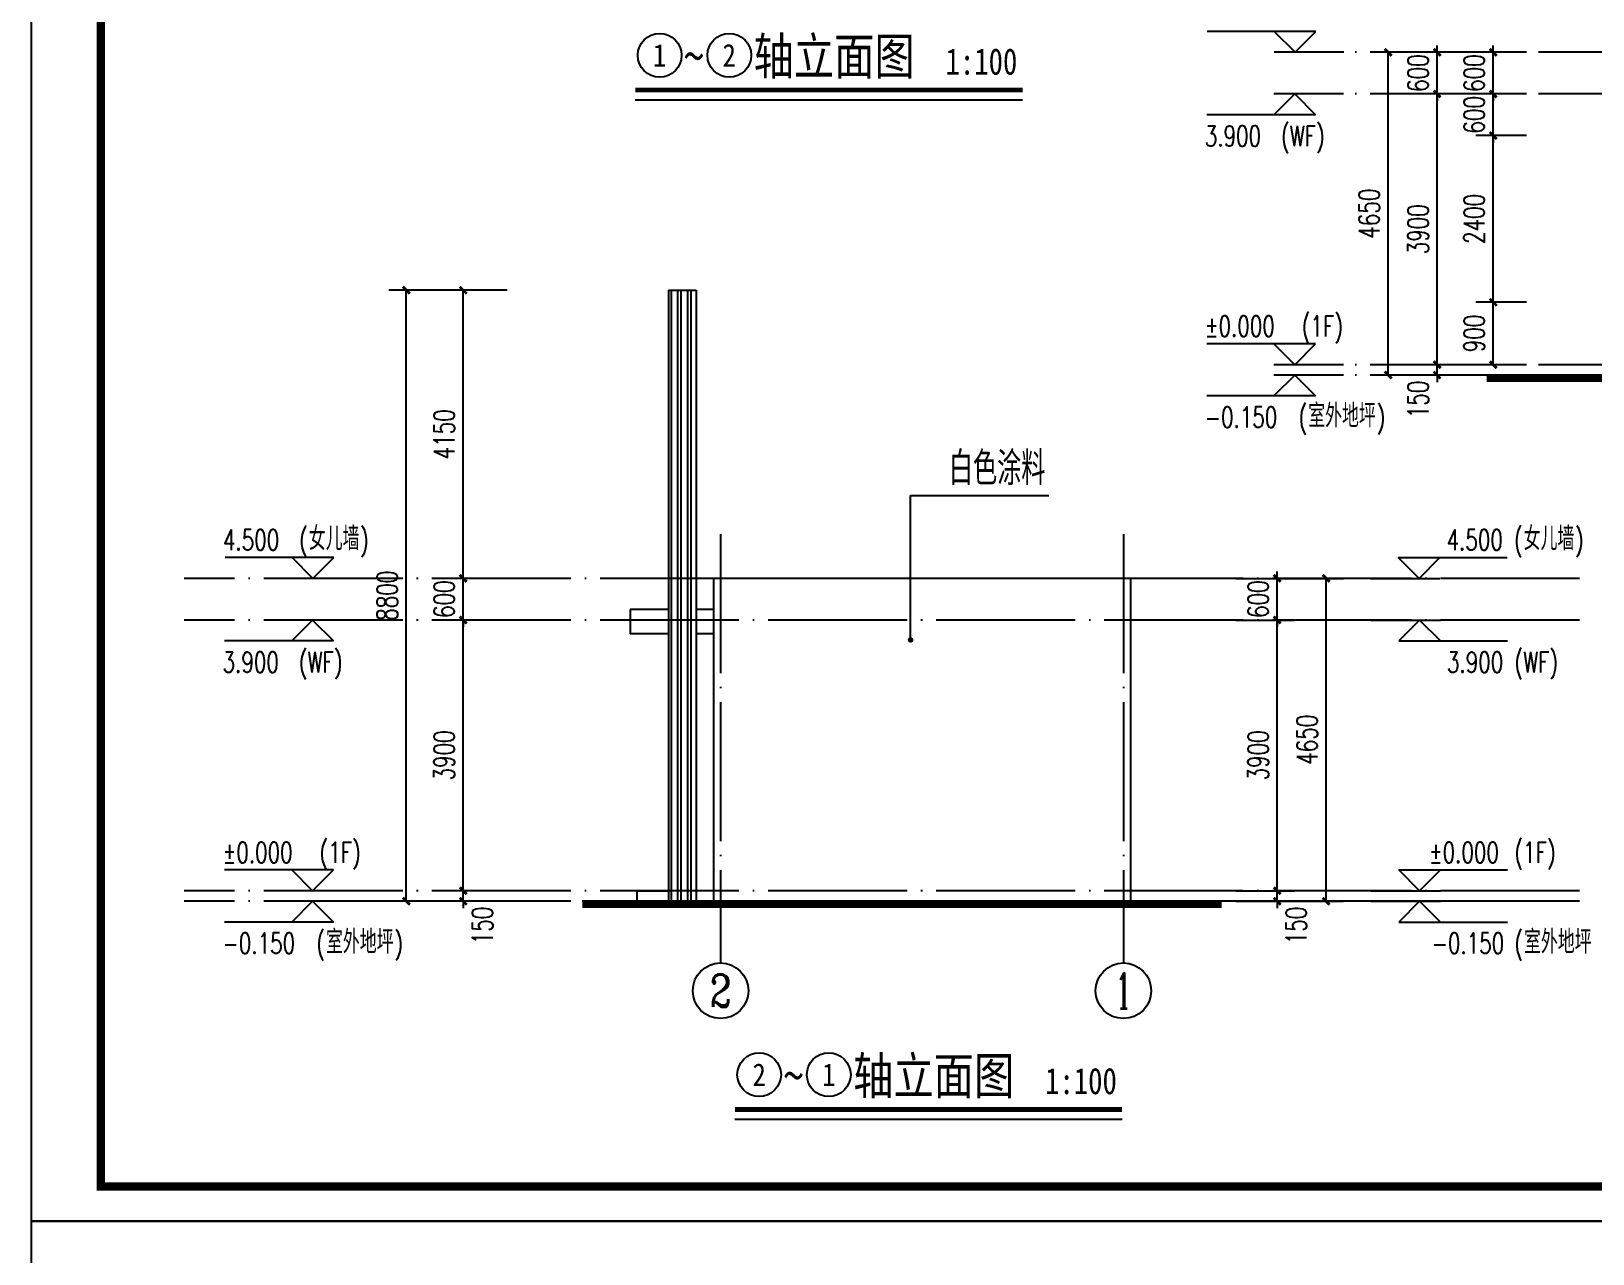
# Model space of a CAD drawing. Extents: x -356470 to -314470, y -791267 to -625262.
# Drawn here: x -356470 to -333989, y -749737 to -732129 of the extents above; entities that cross this region are included whole.
import ezdxf
from ezdxf.enums import TextEntityAlignment as Align

# ---------------------------------------------------------------- set-up
doc = ezdxf.new("R2010")
doc.units = 0
doc.header["$LTSCALE"] = 1000
doc.header["$MEASUREMENT"] = 0
doc.linetypes.add('DOTE', pattern=[2.42, 2, -0.2, 0.02, -0.2])
for name, color, linetype in [('A-Wall(建筑墙)', 7, 'Continuous'), ('AXIS', 3, 'Continuous'), ('AXIS_TEXT', 7, 'Continuous'), ('DIM_ELEV', 3, 'Continuous'), ('DIM_LEAD', 3, 'Continuous'), ('DIM_SYMB', 3, 'Continuous'), ('DOTE', 1, 'Continuous'), ('PUB_DIM', 3, 'Continuous'), ('PUB_HATCH', 8, 'Continuous'), ('PUB_TEXT', 7, 'Continuous'), ('TK', 151, 'Continuous')]:
    doc.layers.add(name, color=color, linetype=linetype)
doc.styles.add('_TCH_AXIS', font='COMPLEX', dxfattribs={"bigfont": 'GBCBIG'})
doc.styles.add('_TCH_DIM', font='SIMPLEX', dxfattribs={"bigfont": 'GBCBIG'})
doc.styles.add('_TCH_DIM_T3', font='SIMPLEX', dxfattribs={"width": 0.705882, "bigfont": 'GBCBIG'})
doc.styles.add('仿宋体', font='', dxfattribs={"width": 0.8})
doc.styles.get('仿宋体').set_extended_font_data('SimSun')
doc.dimstyles.new('_TCH_ARCH&&100', dxfattribs={"dimtxt": 297.5, "dimasz": 100, "dimexe": 250, "dimexo": 300, "dimgap": 126.25, "dimtad": 1, "dimdec": 0, "dimzin": 0, "dimdsep": 46, "dimtxsty": '_TCH_DIM_T3', "dimblk": 'ARCHTICK', "dimcen": 0.09, "dimclrt": 7, "dimazin": 2, "dimtfac": 1, "dimtdec": 0, "dimtix": 1, "dimtmove": 2, "dimatfit": 3, "dimfxl": 0, "dimtolj": 1, "dimtzin": 0, "dimarcsym": 0})

# ---------------------------------------------------------------- blocks, each defined once
blk = doc.blocks.new('_ArchTick')
at = {"color": 0, "linetype": 'ByBlock', "const_width": 0.4}
blk.add_lwpolyline([(-0.5, -0.5), (0.5, 0.5)], dxfattribs=at)
blk = doc.blocks.new('*D22')
at = {"layer": 'Defpoints', "color": 0}
for p in [(-335422, -732432), (-334643, -732432), (-334643, -733032)]:
    blk.add_point(p, dxfattribs=at)
at = {"layer": 'PUB_DIM', "color": 0, "lineweight": -2}
for p, q in [((-335422, -732432), (-335422, -732332)), ((-334943, -732432), (-335672, -732432)), ((-335422, -733032), (-335422, -732432)), ((-334943, -733032), (-335672, -733032)), ((-335422, -733032), (-335422, -733132))]:
    blk.add_line(p, q, dxfattribs=at)
at = {"layer": 'PUB_DIM', "color": 0, "lineweight": -2, "xscale": 100, "yscale": 100, "zscale": 100}
for p, rotation in [((-335422, -732432), 270), ((-335422, -733032), 90)]:
    blk.add_blockref('_ArchTick', p, dxfattribs=dict(at, rotation=rotation))
at = {"layer": 'PUB_DIM', "color": 7, "insert": (-335697, -732732), "char_height": 297.5, "attachment_point": 5, "rotation": 90, "style": '_TCH_DIM_T3'}
blk.add_mtext('\\A1;600', dxfattribs=at)
blk = doc.blocks.new('*D23')
at = {"layer": 'Defpoints', "color": 0}
for p in [(-335422, -733032), (-334643, -733032), (-334643, -733632)]:
    blk.add_point(p, dxfattribs=at)
at = {"layer": 'PUB_DIM', "color": 0, "lineweight": -2}
for p, q in [((-334943, -733032), (-335672, -733032)), ((-335422, -733032), (-335422, -732932)), ((-335422, -733632), (-335422, -733032)), ((-334943, -733632), (-335672, -733632)), ((-335422, -733632), (-335422, -733732))]:
    blk.add_line(p, q, dxfattribs=at)
at = {"layer": 'PUB_DIM', "color": 0, "lineweight": -2, "xscale": 100, "yscale": 100, "zscale": 100}
for p, rotation in [((-335422, -733032), 270), ((-335422, -733632), 90)]:
    blk.add_blockref('_ArchTick', p, dxfattribs=dict(at, rotation=rotation))
at = {"layer": 'PUB_DIM', "color": 7, "insert": (-335697, -733332), "char_height": 297.5, "attachment_point": 5, "rotation": 90, "style": '_TCH_DIM_T3'}
blk.add_mtext('\\A1;600', dxfattribs=at)
blk = doc.blocks.new('*D24')
at = {"layer": 'Defpoints', "color": 0}
for p in [(-335422, -733632), (-334643, -733632), (-334643, -736032)]:
    blk.add_point(p, dxfattribs=at)
at = {"layer": 'PUB_DIM', "color": 0, "lineweight": -2}
for p, q in [((-334943, -733632), (-335672, -733632)), ((-335422, -736032), (-335422, -733632)), ((-334943, -736032), (-335672, -736032))]:
    blk.add_line(p, q, dxfattribs=at)
at = {"layer": 'PUB_DIM', "color": 0, "lineweight": -2, "xscale": 100, "yscale": 100, "zscale": 100}
for p, rotation in [((-335422, -733632), 90), ((-335422, -736032), 270)]:
    blk.add_blockref('_ArchTick', p, dxfattribs=dict(at, rotation=rotation))
at = {"layer": 'PUB_DIM', "color": 7, "insert": (-335697, -734832), "char_height": 297.5, "attachment_point": 5, "rotation": 90, "style": '_TCH_DIM_T3'}
blk.add_mtext('\\A1;2400', dxfattribs=at)
blk = doc.blocks.new('*D25')
at = {"layer": 'Defpoints', "color": 0}
for p in [(-335422, -736032), (-334643, -736032), (-334643, -736932)]:
    blk.add_point(p, dxfattribs=at)
at = {"layer": 'PUB_DIM', "color": 0, "lineweight": -2}
for p, q in [((-334943, -736032), (-335672, -736032)), ((-335422, -736932), (-335422, -736032)), ((-334943, -736932), (-335672, -736932))]:
    blk.add_line(p, q, dxfattribs=at)
at = {"layer": 'PUB_DIM', "color": 0, "lineweight": -2, "xscale": 100, "yscale": 100, "zscale": 100}
for p, rotation in [((-335422, -736032), 90), ((-335422, -736932), 270)]:
    blk.add_blockref('_ArchTick', p, dxfattribs=dict(at, rotation=rotation))
at = {"layer": 'PUB_DIM', "color": 7, "insert": (-335697, -736482), "char_height": 297.5, "attachment_point": 5, "rotation": 90, "style": '_TCH_DIM_T3'}
blk.add_mtext('\\A1;900', dxfattribs=at)
blk = doc.blocks.new('*D26')
at = {"layer": 'Defpoints', "color": 0}
for p in [(-336230, -732432), (-334846, -732432), (-334846, -733032)]:
    blk.add_point(p, dxfattribs=at)
at = {"layer": 'PUB_DIM', "color": 0, "lineweight": -2}
for p, q in [((-336230, -732432), (-336230, -732332)), ((-335146, -732432), (-336480, -732432)), ((-336230, -733032), (-336230, -732432)), ((-335146, -733032), (-336480, -733032)), ((-336230, -733032), (-336230, -733132))]:
    blk.add_line(p, q, dxfattribs=at)
at = {"layer": 'PUB_DIM', "color": 0, "lineweight": -2, "xscale": 100, "yscale": 100, "zscale": 100}
for p, rotation in [((-336230, -732432), 270), ((-336230, -733032), 90)]:
    blk.add_blockref('_ArchTick', p, dxfattribs=dict(at, rotation=rotation))
at = {"layer": 'PUB_DIM', "color": 7, "insert": (-336505, -732732), "char_height": 297.5, "attachment_point": 5, "rotation": 90, "style": '_TCH_DIM_T3'}
blk.add_mtext('\\A1;600', dxfattribs=at)
blk = doc.blocks.new('*D27')
at = {"layer": 'Defpoints', "color": 0}
for p in [(-336230, -733032), (-334846, -733032), (-334846, -736932)]:
    blk.add_point(p, dxfattribs=at)
at = {"layer": 'PUB_DIM', "color": 0, "lineweight": -2}
for p, q in [((-335146, -733032), (-336480, -733032)), ((-336230, -736932), (-336230, -733032)), ((-335146, -736932), (-336480, -736932))]:
    blk.add_line(p, q, dxfattribs=at)
at = {"layer": 'PUB_DIM', "color": 0, "lineweight": -2, "xscale": 100, "yscale": 100, "zscale": 100}
for p, rotation in [((-336230, -733032), 90), ((-336230, -736932), 270)]:
    blk.add_blockref('_ArchTick', p, dxfattribs=dict(at, rotation=rotation))
at = {"layer": 'PUB_DIM', "color": 7, "insert": (-336505, -734982), "char_height": 297.5, "attachment_point": 5, "rotation": 90, "style": '_TCH_DIM_T3'}
blk.add_mtext('\\A1;3900', dxfattribs=at)
blk = doc.blocks.new('*D28')
at = {"layer": 'Defpoints', "color": 0}
for p in [(-336230, -736932), (-334846, -736932), (-334846, -737082)]:
    blk.add_point(p, dxfattribs=at)
at = {"layer": 'PUB_DIM', "color": 0, "lineweight": -2}
for p, q in [((-336230, -736932), (-336230, -736832)), ((-335146, -736932), (-336480, -736932)), ((-335146, -737082), (-336480, -737082)), ((-336230, -737082), (-336230, -736932)), ((-336230, -737082), (-336230, -737182))]:
    blk.add_line(p, q, dxfattribs=at)
at = {"layer": 'PUB_DIM', "color": 0, "lineweight": -2, "xscale": 100, "yscale": 100, "zscale": 100}
for p, rotation in [((-336230, -736932), 270), ((-336230, -737082), 90)]:
    blk.add_blockref('_ArchTick', p, dxfattribs=dict(at, rotation=rotation))
at = {"layer": 'PUB_DIM', "color": 7, "insert": (-336505, -737432), "char_height": 297.5, "attachment_point": 5, "rotation": 90, "style": '_TCH_DIM_T3'}
blk.add_mtext('\\A1;150', dxfattribs=at)
blk = doc.blocks.new('*D29')
at = {"layer": 'Defpoints', "color": 0}
for p in [(-336934, -732432), (-335771, -732432), (-335771, -737081)]:
    blk.add_point(p, dxfattribs=at)
at = {"layer": 'PUB_DIM', "color": 0, "lineweight": -2}
for p, q in [((-336071, -732432), (-337184, -732432)), ((-336934, -737081), (-336934, -732432)), ((-336071, -737081), (-337184, -737081))]:
    blk.add_line(p, q, dxfattribs=at)
at = {"layer": 'PUB_DIM', "color": 0, "lineweight": -2, "xscale": 100, "yscale": 100, "zscale": 100}
for p, rotation in [((-336934, -732432), 90), ((-336934, -737081), 270)]:
    blk.add_blockref('_ArchTick', p, dxfattribs=dict(at, rotation=rotation))
at = {"layer": 'PUB_DIM', "color": 7, "insert": (-337209, -734756), "char_height": 297.5, "attachment_point": 5, "rotation": 90, "style": '_TCH_DIM_T3'}
blk.add_mtext('\\A1;4650', dxfattribs=at)
blk = doc.blocks.new('*D39')
at = {"layer": 'Defpoints', "color": 0}
for p in [(-350250.25, -735859), (-349317.25, -735859), (-349317.25, -740009)]:
    blk.add_point(p, dxfattribs=at)
at = {"layer": 'PUB_DIM', "color": 0, "lineweight": -2}
for p, q in [((-349617.25, -735859), (-350500.25, -735859)), ((-350250.25, -740009), (-350250.25, -735859)), ((-349617.25, -740009), (-350500.25, -740009))]:
    blk.add_line(p, q, dxfattribs=at)
at = {"layer": 'PUB_DIM', "color": 0, "lineweight": -2, "xscale": 100, "yscale": 100, "zscale": 100}
for p, rotation in [((-350250.25, -735859), 90), ((-350250.25, -740009), 270)]:
    blk.add_blockref('_ArchTick', p, dxfattribs=dict(at, rotation=rotation))
at = {"layer": 'PUB_DIM', "color": 7, "insert": (-350525.25, -737934), "char_height": 297.5, "attachment_point": 5, "rotation": 90, "style": '_TCH_DIM_T3'}
blk.add_mtext('\\A1;4150', dxfattribs=at)
blk = doc.blocks.new('*D40')
at = {"layer": 'Defpoints', "color": 0}
for p in [(-350250.25, -740009), (-349317.25, -740009), (-349317.25, -740609)]:
    blk.add_point(p, dxfattribs=at)
at = {"layer": 'PUB_DIM', "color": 0, "lineweight": -2}
for p, q in [((-349617.25, -740009), (-350500.25, -740009)), ((-350250.25, -740009), (-350250.25, -739909)), ((-350250.25, -740609), (-350250.25, -740009)), ((-349617.25, -740609), (-350500.25, -740609)), ((-350250.25, -740609), (-350250.25, -740709))]:
    blk.add_line(p, q, dxfattribs=at)
at = {"layer": 'PUB_DIM', "color": 0, "lineweight": -2, "xscale": 100, "yscale": 100, "zscale": 100}
for p, rotation in [((-350250.25, -740009), 270), ((-350250.25, -740609), 90)]:
    blk.add_blockref('_ArchTick', p, dxfattribs=dict(at, rotation=rotation))
at = {"layer": 'PUB_DIM', "color": 7, "insert": (-350525.25, -740309), "char_height": 297.5, "attachment_point": 5, "rotation": 90, "style": '_TCH_DIM_T3'}
blk.add_mtext('\\A1;600', dxfattribs=at)
blk = doc.blocks.new('*D41')
at = {"layer": 'Defpoints', "color": 0}
for p in [(-350250.25, -740609), (-349317.25, -740609), (-349317.25, -744509)]:
    blk.add_point(p, dxfattribs=at)
at = {"layer": 'PUB_DIM', "color": 0, "lineweight": -2}
for p, q in [((-349617.25, -740609), (-350500.25, -740609)), ((-350250.25, -744509), (-350250.25, -740609)), ((-349617.25, -744509), (-350500.25, -744509))]:
    blk.add_line(p, q, dxfattribs=at)
at = {"layer": 'PUB_DIM', "color": 0, "lineweight": -2, "xscale": 100, "yscale": 100, "zscale": 100}
for p, rotation in [((-350250.25, -740609), 90), ((-350250.25, -744509), 270)]:
    blk.add_blockref('_ArchTick', p, dxfattribs=dict(at, rotation=rotation))
at = {"layer": 'PUB_DIM', "color": 7, "insert": (-350525.25, -742559), "char_height": 297.5, "attachment_point": 5, "rotation": 90, "style": '_TCH_DIM_T3'}
blk.add_mtext('\\A1;3900', dxfattribs=at)
blk = doc.blocks.new('*D42')
at = {"layer": 'Defpoints', "color": 0}
for p in [(-350250.25, -744509), (-349317.25, -744509), (-349317.25, -744659)]:
    blk.add_point(p, dxfattribs=at)
at = {"layer": 'PUB_DIM', "color": 0, "lineweight": -2}
for p, q in [((-349617.25, -744509), (-350500.25, -744509)), ((-350250.25, -744509), (-350250.25, -744409)), ((-350250.25, -744659), (-350250.25, -744509)), ((-349617.25, -744659), (-350500.25, -744659)), ((-350250.25, -744659), (-350250.25, -744759))]:
    blk.add_line(p, q, dxfattribs=at)
at = {"layer": 'PUB_DIM', "color": 0, "lineweight": -2, "xscale": 100, "yscale": 100, "zscale": 100}
for p, rotation in [((-350250.25, -744509), 270), ((-350250.25, -744659), 90)]:
    blk.add_blockref('_ArchTick', p, dxfattribs=dict(at, rotation=rotation))
at = {"layer": 'PUB_DIM', "color": 7, "insert": (-349975.25, -745009), "char_height": 297.5, "attachment_point": 5, "rotation": 90, "style": '_TCH_DIM_T3'}
blk.add_mtext('\\A1;150', dxfattribs=at)
blk = doc.blocks.new('*D43')
at = {"layer": 'Defpoints', "color": 0}
for p in [(-351070, -735859), (-349906, -735859), (-349906, -744659)]:
    blk.add_point(p, dxfattribs=at)
at = {"layer": 'PUB_DIM', "color": 0, "lineweight": -2}
for p, q in [((-350206, -735859), (-351320, -735859)), ((-351070, -744659), (-351070, -735859)), ((-350206, -744659), (-351320, -744659))]:
    blk.add_line(p, q, dxfattribs=at)
at = {"layer": 'PUB_DIM', "color": 0, "lineweight": -2, "xscale": 100, "yscale": 100, "zscale": 100}
for p, rotation in [((-351070, -735859), 90), ((-351070, -744659), 270)]:
    blk.add_blockref('_ArchTick', p, dxfattribs=dict(at, rotation=rotation))
at = {"layer": 'PUB_DIM', "color": 7, "insert": (-351345, -740259), "char_height": 297.5, "attachment_point": 5, "rotation": 90, "style": '_TCH_DIM_T3'}
blk.add_mtext('\\A1;8800', dxfattribs=at)
blk = doc.blocks.new('*D44')
at = {"layer": 'Defpoints', "color": 0}
for p in [(-339426.25, -740009), (-338532.25, -740009), (-339426.25, -740609)]:
    blk.add_point(p, dxfattribs=at)
at = {"layer": 'PUB_DIM', "color": 0, "lineweight": -2}
for p, q in [((-339126.25, -740009), (-338282.25, -740009)), ((-338532.25, -740009), (-338532.25, -739909)), ((-338532.25, -740609), (-338532.25, -740009)), ((-339126.25, -740609), (-338282.25, -740609)), ((-338532.25, -740609), (-338532.25, -740709))]:
    blk.add_line(p, q, dxfattribs=at)
at = {"layer": 'PUB_DIM', "color": 0, "lineweight": -2, "xscale": 100, "yscale": 100, "zscale": 100}
for p, rotation in [((-338532.25, -740009), 270), ((-338532.25, -740609), 90)]:
    blk.add_blockref('_ArchTick', p, dxfattribs=dict(at, rotation=rotation))
at = {"layer": 'PUB_DIM', "color": 7, "insert": (-338807.25, -740309), "char_height": 297.5, "attachment_point": 5, "rotation": 90, "style": '_TCH_DIM_T3'}
blk.add_mtext('\\A1;600', dxfattribs=at)
blk = doc.blocks.new('*D45')
at = {"layer": 'Defpoints', "color": 0}
for p in [(-339426.25, -740609), (-338532.25, -740609), (-339426.25, -744509)]:
    blk.add_point(p, dxfattribs=at)
at = {"layer": 'PUB_DIM', "color": 0, "lineweight": -2}
for p, q in [((-339126.25, -740609), (-338282.25, -740609)), ((-338532.25, -744509), (-338532.25, -740609)), ((-339126.25, -744509), (-338282.25, -744509))]:
    blk.add_line(p, q, dxfattribs=at)
at = {"layer": 'PUB_DIM', "color": 0, "lineweight": -2, "xscale": 100, "yscale": 100, "zscale": 100}
for p, rotation in [((-338532.25, -740609), 90), ((-338532.25, -744509), 270)]:
    blk.add_blockref('_ArchTick', p, dxfattribs=dict(at, rotation=rotation))
at = {"layer": 'PUB_DIM', "color": 7, "insert": (-338807.25, -742559), "char_height": 297.5, "attachment_point": 5, "rotation": 90, "style": '_TCH_DIM_T3'}
blk.add_mtext('\\A1;3900', dxfattribs=at)
blk = doc.blocks.new('*D46')
at = {"layer": 'Defpoints', "color": 0}
for p in [(-339426.25, -744509), (-338532.25, -744509), (-339426.25, -744659)]:
    blk.add_point(p, dxfattribs=at)
at = {"layer": 'PUB_DIM', "color": 0, "lineweight": -2}
for p, q in [((-339126.25, -744509), (-338282.25, -744509)), ((-338532.25, -744509), (-338532.25, -744409)), ((-338532.25, -744659), (-338532.25, -744509)), ((-339126.25, -744659), (-338282.25, -744659)), ((-338532.25, -744659), (-338532.25, -744759))]:
    blk.add_line(p, q, dxfattribs=at)
at = {"layer": 'PUB_DIM', "color": 0, "lineweight": -2, "xscale": 100, "yscale": 100, "zscale": 100}
for p, rotation in [((-338532.25, -744509), 270), ((-338532.25, -744659), 90)]:
    blk.add_blockref('_ArchTick', p, dxfattribs=dict(at, rotation=rotation))
at = {"layer": 'PUB_DIM', "color": 7, "insert": (-338257.25, -745009), "char_height": 297.5, "attachment_point": 5, "rotation": 90, "style": '_TCH_DIM_T3'}
blk.add_mtext('\\A1;150', dxfattribs=at)
blk = doc.blocks.new('*D47')
at = {"layer": 'Defpoints', "color": 0}
for p in [(-338992, -740009), (-337828, -740009), (-338992, -744659)]:
    blk.add_point(p, dxfattribs=at)
at = {"layer": 'PUB_DIM', "color": 0, "lineweight": -2}
for p, q in [((-338692, -740009), (-337578, -740009)), ((-337828, -744659), (-337828, -740009)), ((-338692, -744659), (-337578, -744659))]:
    blk.add_line(p, q, dxfattribs=at)
at = {"layer": 'PUB_DIM', "color": 0, "lineweight": -2, "xscale": 100, "yscale": 100, "zscale": 100}
for p, rotation in [((-337828, -740009), 90), ((-337828, -744659), 270)]:
    blk.add_blockref('_ArchTick', p, dxfattribs=dict(at, rotation=rotation))
at = {"layer": 'PUB_DIM', "color": 7, "insert": (-338103, -742334), "char_height": 297.5, "attachment_point": 5, "rotation": 90, "style": '_TCH_DIM_T3'}
blk.add_mtext('\\A1;4650', dxfattribs=at)

msp = doc.modelspace()

# ---------------------------------------------------------------- hatches: boundary and pattern name
at = {"layer": 'PUB_HATCH'}
h = msp.add_hatch(dxfattribs=at)
h.set_pattern_fill('ANSI32', color=256, scale=30, angle=45, style=0)
h.set_pattern_definition([(90, (-810454.75, -107388.5), (142.875, 1e-14), []), (90, (-810502.38, -107340.87), (142.875, 1e-14), [])])
h.paths.add_polyline_path([(-346895.7, -744659), (-346895.7, -744509), (-347295.7, -744509), (-347295.7, -744659)])
h.paths.add_polyline_path([(-347295.7, -740609), (-346895.7, -740609), (-346895.7, -735859), (-347295.7, -735859)])
h.paths.add_polyline_path([(-346895.7, -740609), (-347295.7, -740609), (-347295.7, -744509), (-346895.7, -744509)])

# ---------------------------------------------------------------- linework, layer by layer
at = {"layer": 'A-Wall(建筑墙)'}
for p, q in [((-347295.7, -735859), (-347295.7, -744659)), ((-347295.7, -735859), (-346895.7, -735859)), ((-346895.7, -735859), (-346895.7, -744659)), ((-346645.7, -740009), (-346645.7, -744709)), ((-340645.7, -740009), (-346645.7, -740009)), ((-340645.7, -740009), (-340645.7, -744659)), ((-347295.7, -740459), (-347845.7, -740459)), ((-347845.7, -740459), (-347845.7, -740809)), ((-346645.7, -740459), (-346895.7, -740459)), ((-347295.7, -740809), (-347845.7, -740809)), ((-346645.7, -740809), (-346895.7, -740809)), ((-339331.2, -744659), (-348536.8, -744659))]:
    msp.add_line(p, q, dxfattribs=at)
at = {"layer": 'A-Wall(建筑墙)', "const_width": 100}
for points in [[(-335517.9, -737131.5), (-333576.9, -737131.5), (-333576.9, -737031.5), (-327676.9, -737031.5), (-327676.9, -737131.5), (-326368.5, -737131.5)], [(-339331.2, -744709), (-348536.8, -744709)]]:
    msp.add_lwpolyline(points, dxfattribs=at)
at = {"layer": 'A-Wall(建筑墙)'}
msp.add_lwpolyline([(-335517.9, -737081.5), (-333626.9, -737081.5), (-333626.9, -736981.5), (-327626.9, -736981.5), (-327626.9, -737081.5), (-326368.5, -737081.5)], dxfattribs=at)
at = {"layer": 'AXIS'}
for p, q in [((-346545.7, -744481.2), (-346545.7, -745548.5)), ((-340745.7, -744481.2), (-340745.7, -745548.5))]:
    msp.add_line(p, q, dxfattribs=at)
for centre in [(-346545.7, -745948.5), (-340745.7, -745948.5)]:
    msp.add_circle(centre, 400, dxfattribs=at)
at = {"layer": 'DIM_ELEV'}
for p, q in [((-337973.9, -732131.5), (-339538.9, -732131.5)), ((-338273.9, -732431.5), (-338573.9, -732131.5)), ((-338273.9, -732431.5), (-337973.9, -732131.5)), ((-337573.9, -732431.5), (-338573.9, -732431.5)), ((-338279.4, -733031.5), (-338579.4, -733331.5)), ((-337579.4, -733031.5), (-338579.4, -733031.5)), ((-338279.4, -733031.5), (-337979.4, -733331.5)), ((-337979.4, -733331.5), (-339544.4, -733331.5)), ((-337979.4, -736631.5), (-339544.4, -736631.5)), ((-338279.4, -736931.5), (-338579.4, -736631.5)), ((-338279.4, -736931.5), (-337979.4, -736631.5)), ((-337579.4, -736931.5), (-338579.4, -736931.5)), ((-338279.4, -737081.5), (-338579.4, -737381.5)), ((-337579.4, -737081.5), (-338579.4, -737081.5)), ((-338279.4, -737081.5), (-337979.4, -737381.5)), ((-337979.4, -737381.5), (-339544.4, -737381.5)), ((-352114.3, -739709), (-353679.3, -739709)), ((-352414.3, -740009), (-352714.3, -739709)), ((-352414.3, -740009), (-352114.3, -739709)), ((-336488.7, -740009), (-336788.7, -739709)), ((-336788.7, -739709), (-335223.7, -739709)), ((-336488.7, -740009), (-336188.7, -739709)), ((-351714.3, -740009), (-352714.3, -740009)), ((-337188.7, -740009), (-336188.7, -740009)), ((-352419.8, -740609), (-352719.8, -740909)), ((-351719.8, -740609), (-352719.8, -740609)), ((-352419.8, -740609), (-352119.8, -740909)), ((-337183.2, -740609), (-336183.2, -740609)), ((-336483.2, -740609), (-336783.2, -740909)), ((-336483.2, -740609), (-336183.2, -740909)), ((-352119.8, -740909), (-353684.8, -740909)), ((-336783.2, -740909), (-335218.2, -740909)), ((-352119.8, -744209), (-353684.8, -744209)), ((-352419.8, -744509), (-352719.8, -744209)), ((-352419.8, -744509), (-352119.8, -744209)), ((-336483.2, -744509), (-336783.2, -744209)), ((-336783.2, -744209), (-335218.2, -744209)), ((-336483.2, -744509), (-336183.2, -744209)), ((-351719.8, -744509), (-352719.8, -744509)), ((-337183.2, -744509), (-336183.2, -744509)), ((-352419.8, -744659), (-352719.8, -744959)), ((-351719.8, -744659), (-352719.8, -744659)), ((-352419.8, -744659), (-352119.8, -744959)), ((-337183.2, -744659), (-336183.2, -744659)), ((-336483.2, -744659), (-336783.2, -744959)), ((-336483.2, -744659), (-336183.2, -744959)), ((-352119.8, -744959), (-353684.8, -744959)), ((-336783.2, -744959), (-335218.2, -744959))]:
    msp.add_line(p, q, dxfattribs=at)
at = {"layer": 'DIM_LEAD'}
for p, q in [((-343810.2, -740895.4), (-343810.2, -738816)), ((-343810.2, -738816), (-341821.1, -738816))]:
    msp.add_line(p, q, dxfattribs=at)
at = {"layer": 'DIM_LEAD', "const_width": 40}
msp.add_lwpolyline([(-343810.2, -740915.4, 1), (-343810.2, -740875.4, 1)], format="xyb", close=True, dxfattribs=at)
at = {"layer": 'DIM_SYMB', "const_width": 70}
for points in [[(-347773.1, -732974.6), (-342197.4, -732974.6)], [(-346339.9, -747657.6), (-340764.2, -747657.6)]]:
    msp.add_lwpolyline(points, dxfattribs=at)
at = {"layer": 'DIM_SYMB'}
for points in [[(-347773.1, -733114.6), (-342197.4, -733114.6)], [(-346339.9, -747797.6), (-340764.2, -747797.6)]]:
    msp.add_lwpolyline(points, dxfattribs=at)
at = {"layer": 'DOTE', "color": 252, "linetype": 'DOTE'}
for p, q in [((-320671.9, -732431.5), (-338423.9, -732431.5)), ((-320671.9, -733031.5), (-338423.9, -733031.5)), ((-320671.9, -736931.5), (-338423.9, -736931.5)), ((-320671.9, -737081.5), (-338423.9, -737081.5)), ((-322470.4, -737081.5), (-335517.9, -737081.5)), ((-346545.7, -739372.5), (-346545.7, -744905.1)), ((-340745.7, -739372.5), (-340745.7, -744905.1)), ((-334180.8, -740009), (-354267.2, -740009)), ((-334180.8, -740609), (-354267.2, -740609)), ((-334180.8, -744509), (-354267.2, -744509)), ((-334180.8, -744659), (-354267.2, -744659)), ((-335979.2, -744659), (-348536.8, -744659))]:
    msp.add_line(p, q, dxfattribs=at)
at = {"layer": 'PUB_HATCH'}
msp.add_lwpolyline([(-347745.7, -744659), (-347745.7, -744509), (-347295.7, -744509)], dxfattribs=at)
at = {"layer": 'PUB_TEXT'}
for centre in [(-347423.1, -732474.9), (-346420.6, -732474.9), (-345989.9, -747157.9), (-344987.4, -747157.9)]:
    msp.add_circle(centre, 315, dxfattribs=at)
at = {"layer": 'TK'}
for points in [[(-356469.5, -719567), (-356469.5, -749267), (-314469.5, -749267), (-314469.5, -719567)], [(-326769.5, -749267), (-356469.5, -749267), (-356469.5, -791267), (-326769.5, -791267)]]:
    msp.add_lwpolyline(points, close=True, dxfattribs=at)
at = {"layer": 'TK', "const_width": 120}
msp.add_lwpolyline([(-314969.5, -720067), (-355469.5, -720067), (-355469.5, -748767), (-314969.5, -748767)], close=True, dxfattribs=at)

# ---------------------------------------------------------------- texts
at = {"layer": 'AXIS_TEXT', "style": '_TCH_AXIS'}
for s, height, p, p2 in [('2', 465.9, (-346701, -746181.4), (-346390.4, -746181.4)), ('1', 514.7, (-340856, -746205.8), (-340635.4, -746205.8))]:
    msp.add_text(s, height=height, dxfattribs=at).set_placement(p, p2, align=Align.FIT)
at = {"layer": 'PUB_TEXT'}
for s, height, style, width, p in [('轴立面图', 531.65, '仿宋体', 0.8, (-346070.6, -732754.9)), ('1:100', 379.75, '仿宋体', 0.8, (-343306.7, -732754.9)), ('~', 531.6, '仿宋体', 0.8, (-347073.1, -732754.9)), ('3.900', 297.5, '_TCH_DIM', 0.705882, (-339574.4, -733786.5)), ('(WF)', 297.5, '_TCH_DIM', 0.705882, (-338478.4, -733786.5)), ('%%P0.000', 297.5, '_TCH_DIM', 0.705882, (-339574.4, -736526.5)), ('(1F)', 297.5, '_TCH_DIM', 0.705882, (-338179.4, -736526.5)), ('-0.150', 297.5, '_TCH_DIM', 0.705882, (-339574.4, -737836.5)), ('(', 297.5, '_TCH_DIM', 0.705882, (-338225.4, -737836.5)), (')', 297.5, '_TCH_DIM', 0.705882, (-337102.4, -737836.5)), ('4.500', 297.5, '_TCH_DIM', 0.705882, (-353709.3, -739604)), ('(', 297.5, '_TCH_DIM', 0.705882, (-352613.3, -739604)), (')', 297.5, '_TCH_DIM', 0.705882, (-351736.1, -739604)), ('4.500', 297.5, '_TCH_DIM', 0.705882, (-336093.7, -739604)), ('(', 297.5, '_TCH_DIM', 0.705882, (-335123.7, -739604)), (')', 297.5, '_TCH_DIM', 0.705882, (-334246.4, -739604)), ('3.900', 297.5, '_TCH_DIM', 0.705882, (-353714.8, -741364)), ('(WF)', 297.5, '_TCH_DIM', 0.705882, (-352618.8, -741364)), ('3.900', 297.5, '_TCH_DIM', 0.705882, (-336088.2, -741364)), ('(WF)', 297.5, '_TCH_DIM', 0.705882, (-335118.2, -741364)), ('%%P0.000', 297.5, '_TCH_DIM', 0.705882, (-353714.8, -744104)), ('(1F)', 297.5, '_TCH_DIM', 0.705882, (-352319.8, -744104)), ('%%P0.000', 297.5, '_TCH_DIM', 0.705882, (-336348.2, -744104)), ('(1F)', 297.5, '_TCH_DIM', 0.705882, (-335118.2, -744104)), ('-0.150', 297.5, '_TCH_DIM', 0.705882, (-353714.8, -745414)), ('(', 297.5, '_TCH_DIM', 0.705882, (-352365.8, -745414)), (')', 297.5, '_TCH_DIM', 0.705882, (-351242.8, -745414)), ('-0.150', 297.5, '_TCH_DIM', 0.705882, (-336308.2, -745414)), ('(', 297.5, '_TCH_DIM', 0.705882, (-335118.2, -745414)), ('轴立面图', 531.65, '仿宋体', 0.8, (-344637.4, -747437.9)), ('~', 531.6, '仿宋体', 0.8, (-345639.9, -747437.9)), ('1:100', 379.75, '仿宋体', 0.8, (-341873.5, -747437.9))]:
    msp.add_text(s, height=height, dxfattribs=dict(at, style=style, width=width)).set_placement(p)
at = {"layer": 'PUB_TEXT', "style": '仿宋体', "width": 1.040462}
for s, p, p2 in [('1', (-347519.3, -732637.5), (-347326.8, -732637.5)), ('2', (-346516.9, -732637.5), (-346324.4, -732637.5)), ('2', (-346086.1, -747320.5), (-345893.6, -747320.5)), ('1', (-345083.7, -747320.5), (-344891.2, -747320.5))]:
    msp.add_text(s, height=325.3, dxfattribs=at).set_placement(p, p2, align=Align.FIT)
at = {"layer": 'PUB_TEXT', "style": '_TCH_DIM'}
for s, height, p in [('室外地坪', 337.59, (-338085.4, -737836.5)), ('白色涂料', 482.27, (-343258.3, -738666)), ('女儿墙', 337.59, (-352473.3, -739604)), ('女儿墙', 337.59, (-334983.7, -739604)), ('室外地坪', 337.59, (-352225.8, -745414)), ('室外地坪', 337.59, (-334978.2, -745414))]:
    msp.add_text(s, height=height, dxfattribs=at).set_placement(p)

# ---------------------------------------------------------------- dimensions: what is measured, and where the dimension line sits
at = {"layer": 'PUB_DIM'}
for p1, p2, distance, picture, middle in [((-335770.6, -737081.5), (-335770.6, -732431.5), 1163.7, '*D29', (-337209.3, -734756.5)), ((-334846.3, -733031.5), (-334846.3, -732431.5), 1384, '*D26', (-336505.3, -732731.5)), ((-334642.6, -733031.5), (-334642.6, -732431.5), 779.2, '*D22', (-335696.8, -732731.5)), ((-334846.3, -736931.5), (-334846.3, -733031.5), 1384, '*D27', (-336505.3, -734981.5)), ((-334642.6, -733631.5), (-334642.6, -733031.5), 779.2, '*D23', (-335696.8, -733331.5)), ((-334642.6, -736031.5), (-334642.6, -733631.5), 779.2, '*D24', (-335696.8, -734831.5)), ((-349906, -744659), (-349906, -735859), 1163.7, '*D43', (-351344.7, -740259)), ((-349317.2, -740009), (-349317.2, -735859), 933, '*D39', (-350525.2, -737934)), ((-334642.6, -736931.5), (-334642.6, -736031.5), 779.2, '*D25', (-335696.8, -736481.5)), ((-349317.2, -740609), (-349317.2, -740009), 933, '*D40', (-350525.2, -740309)), ((-339426.2, -740609), (-339426.2, -740009), -894, '*D44', (-338807.2, -740309)), ((-338992, -744659), (-338992, -740009), -1163.7, '*D47', (-338103.2, -742334)), ((-349317.2, -744509), (-349317.2, -740609), 933, '*D41', (-350525.2, -742559)), ((-339426.2, -744509), (-339426.2, -740609), -894, '*D45', (-338807.2, -742559))]:
    dim = msp.add_aligned_dim(p1=p1, p2=p2, distance=distance, dimstyle='_TCH_ARCH&&100', dxfattribs=at)
    dim.commit()
    dim.dimension.update_dxf_attribs({"geometry": picture, "text_midpoint": middle})
for base, p1, p2, picture, middle in [((-336230.3, -736931.5), (-334846.3, -737081.5), (-334846.3, -736931.5), '*D28', (-336505.3, -737431.5)), ((-350250.2, -744509), (-349317.2, -744659), (-349317.2, -744509), '*D42', (-349975.2, -745009)), ((-338532.2, -744509), (-339426.2, -744659), (-339426.2, -744509), '*D46', (-338257.2, -745009))]:
    dim = msp.add_linear_dim(base=base, p1=p1, p2=p2, angle=90, dimstyle='_TCH_ARCH&&100', dxfattribs=at)
    dim.commit()
    dim.dimension.update_dxf_attribs({"geometry": picture, "text_midpoint": middle, "dimtype": 129})

doc.saveas('drawing.dxf')
